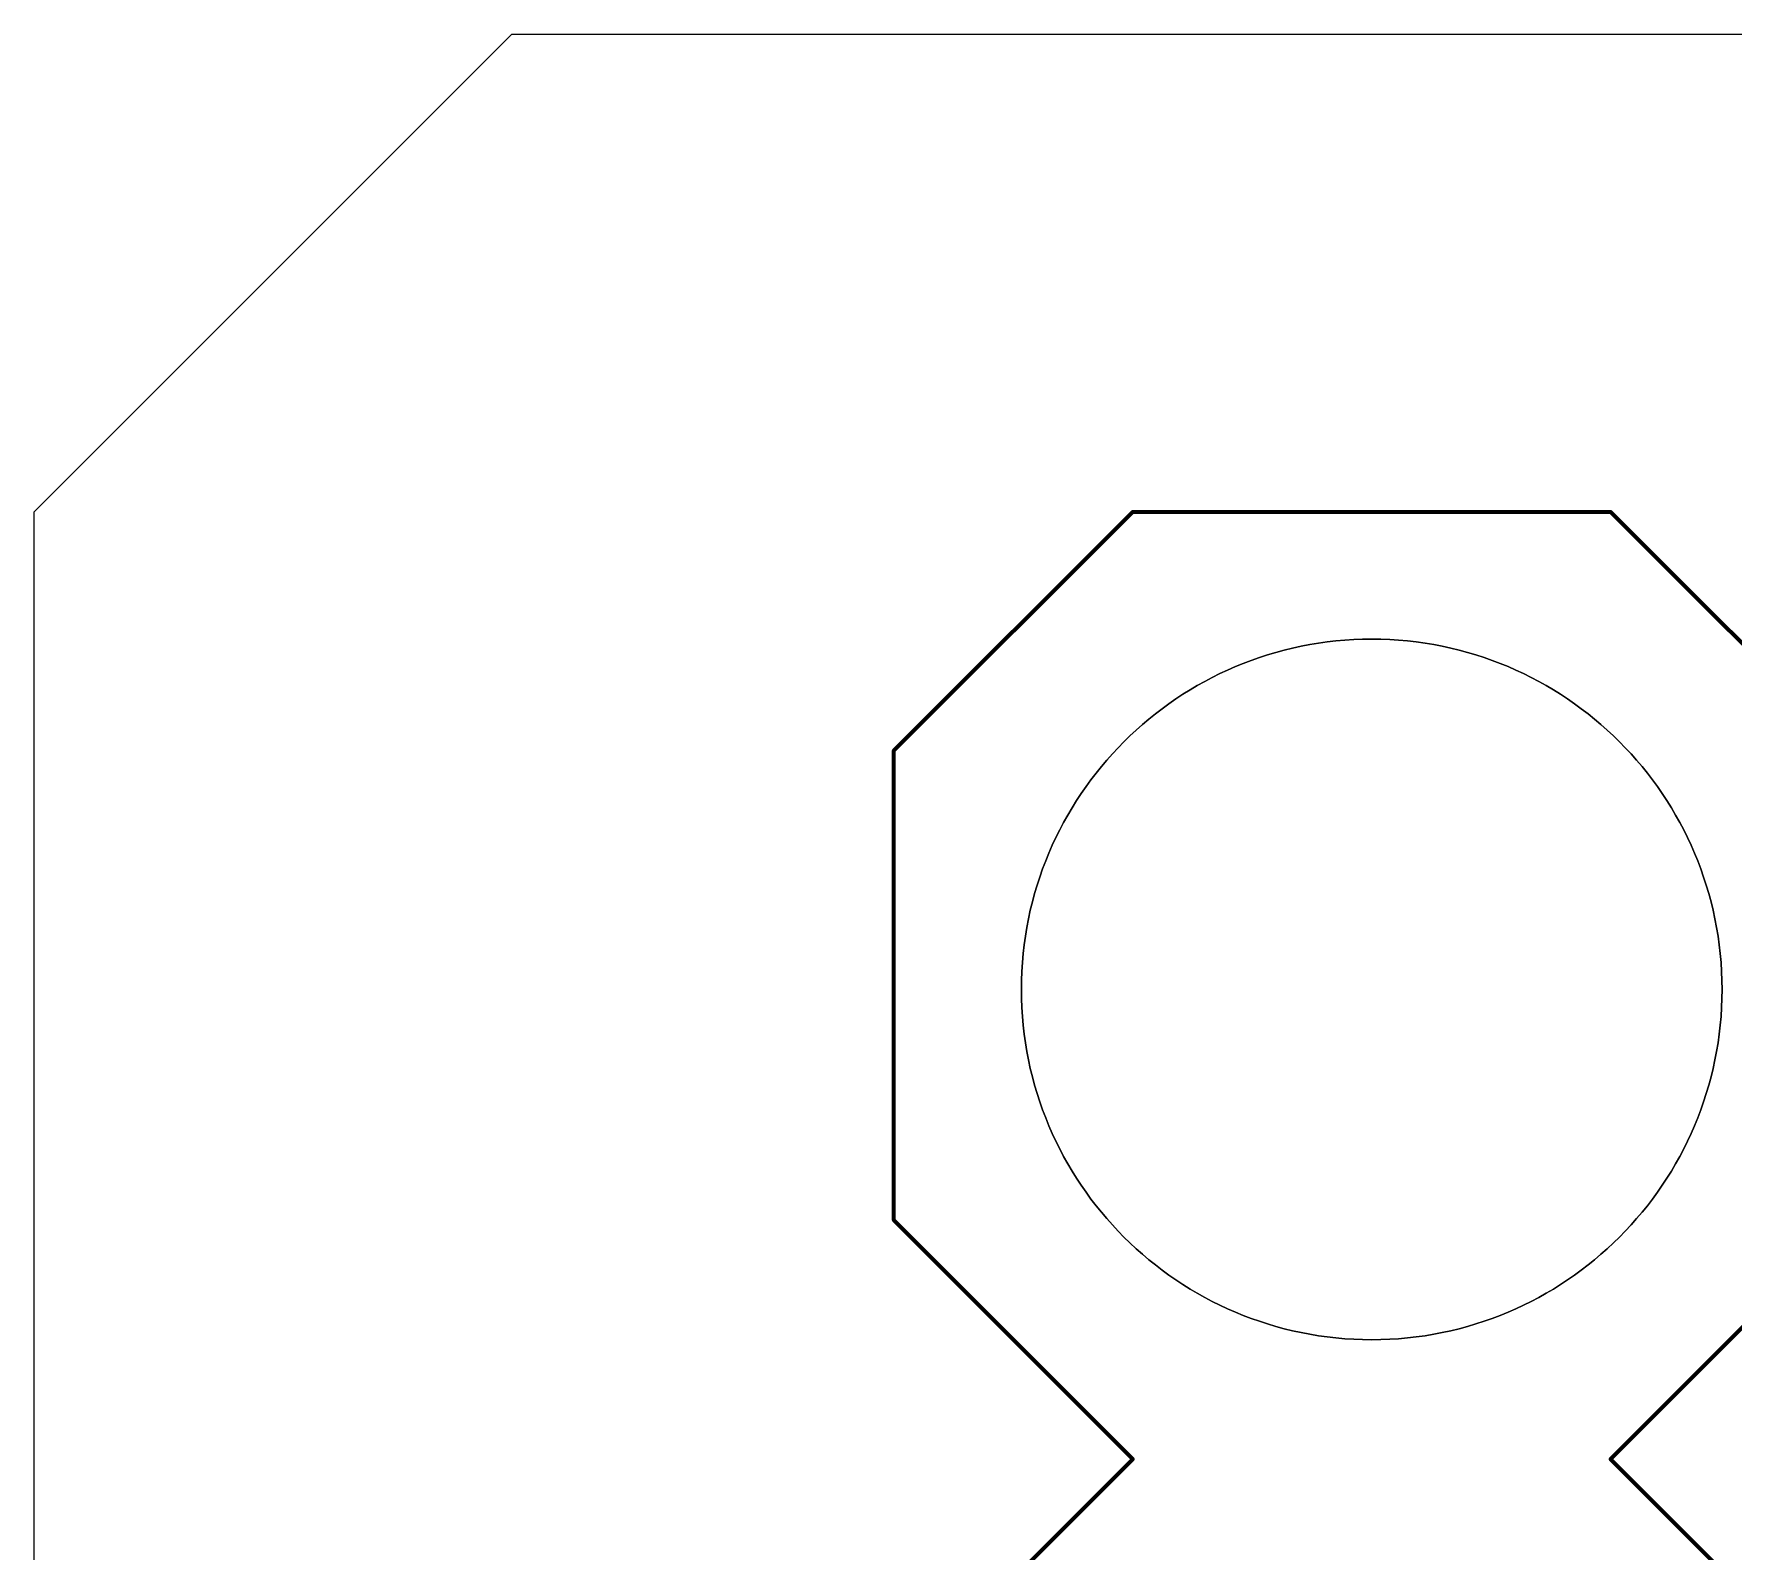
# Model space of a CAD drawing. Header units: millimetres. Extents: x -12.4 to 12.4, y -25.7 to 17.9.
# Drawn here: x -7.355 to -2.836, y 13.842 to 17.875 of the extents above; entities that cross this region are included whole.
import ezdxf

# ---------------------------------------------------------------- set-up
doc = ezdxf.new("R2010")
doc.units = ezdxf.units.MM
doc.layers.add('Default', color=7, linetype='Continuous', true_color=0x000000)

msp = doc.modelspace()

# ---------------------------------------------------------------- linework, layer by layer
at = {"layer": 'Default'}
for points in [[(-7.3554, 16.6053), (-6.0854, 17.8752)], [(-7.3554, 16.6053), (-6.0854, 17.8752)], [(-7.3554, 16.6053), (-6.0854, 17.8752)], [(-6.0854, 17.8752), (-2.5929, 17.8752)], [(-6.0854, 17.8752), (-2.5929, 17.8752)], [(-6.0854, 17.8752), (-2.5929, 17.8752)], [(-7.3554, 4.3074), (-7.3554, 16.6053)], [(-7.3554, 4.3074), (-7.3554, 16.6053)], [(-7.3554, 4.3074), (-7.3554, 16.6053)]]:
    msp.add_lwpolyline(points, dxfattribs=at)
at = {"layer": 'Default', "extrusion": (1, 0, 0)}
for points in [[(17.8752, 0), (17.8752, -1.6)], [(17.8752, 0), (17.8752, -1.6)], [(17.2403, 0), (17.2403, -1.6)], [(16.6053, 0), (16.6053, -1.6)], [(16.2666, 0), (16.2666, -1.6)], [(15.3353, 0), (15.3353, -1.6)], [(15.3353, 0), (15.3353, -1.6)], [(14.4039, 0), (14.4039, -1.6)]]:
    msp.add_lwpolyline(points, dxfattribs=at)
at = {"layer": 'Default', "color": 178, "lineweight": 211, "true_color": 0x000000}
msp.add_lwpolyline([(-3.1644, 11.5464), (-4.4344, 11.5464), (-5.0694, 12.1814), (-5.0694, 13.4514), (-4.4344, 14.0864), (-5.0694, 14.7214), (-5.0694, 15.9703), (-4.4344, 16.6053), (-3.1644, 16.6053), (-2.5294, 15.9703), (-2.5294, 14.7214), (-3.1644, 14.0864), (-2.5294, 13.4514), (-2.5294, 12.1814)], close=True, dxfattribs=at)
at = {"layer": 'Default', "color": 178, "true_color": 0x000000}
for points in [[(-4.7307, 15.3353), (-4.7304, 15.3593), (-4.7295, 15.3832), (-4.728, 15.4069), (-4.7259, 15.4305), (-4.7233, 15.4539), (-4.72, 15.4771), (-4.7162, 15.5001), (-4.7118, 15.5229), (-4.7069, 15.5456), (-4.7014, 15.568), (-4.6954, 15.5902), (-4.6889, 15.6122), (-4.6818, 15.634), (-4.6742, 15.6555), (-4.6661, 15.6767), (-4.6576, 15.6978), (-4.6485, 15.7185), (-4.6389, 15.739), (-4.6289, 15.7592), (-4.6183, 15.7792), (-4.6074, 15.7988), (-4.5959, 15.8182), (-4.584, 15.8372), (-4.5717, 15.856), (-4.5589, 15.8744), (-4.5457, 15.8925), (-4.5321, 15.9102), (-4.5181, 15.9277), (-4.5036, 15.9447), (-4.4888, 15.9615), (-4.4736, 15.9778), (-4.458, 15.9938), (-4.442, 16.0094), (-4.4256, 16.0246), (-4.4089, 16.0395), (-4.3918, 16.0539), (-4.3744, 16.0679), (-4.3566, 16.0816), (-4.3386, 16.0948), (-4.3201, 16.1075), (-4.3014, 16.1199), (-4.2823, 16.1318), (-4.263, 16.1432), (-4.2433, 16.1542), (-4.2234, 16.1647), (-4.2032, 16.1747), (-4.1827, 16.1843), (-4.1619, 16.1934), (-4.1409, 16.202), (-4.1196, 16.2101), (-4.0981, 16.2176), (-4.0764, 16.2247), (-4.0544, 16.2313), (-4.0322, 16.2373), (-4.0097, 16.2427), (-3.9871, 16.2477), (-3.9643, 16.252), (-3.9412, 16.2559), (-3.918, 16.2591), (-3.8946, 16.2618), (-3.8711, 16.2639), (-3.8473, 16.2654), (-3.8235, 16.2663), (-3.7994, 16.2666)], [(-3.7994, 16.2666), (-3.7754, 16.2663), (-3.7515, 16.2654), (-3.7278, 16.2639), (-3.7042, 16.2618), (-3.6808, 16.2591), (-3.6576, 16.2559), (-3.6346, 16.252), (-3.6117, 16.2477), (-3.5891, 16.2427), (-3.5667, 16.2373), (-3.5445, 16.2313), (-3.5225, 16.2247), (-3.5007, 16.2176), (-3.4792, 16.2101), (-3.4579, 16.202), (-3.4369, 16.1934), (-3.4161, 16.1843), (-3.3956, 16.1747), (-3.3754, 16.1647), (-3.3555, 16.1542), (-3.3358, 16.1432), (-3.3165, 16.1318), (-3.2974, 16.1199), (-3.2787, 16.1075), (-3.2603, 16.0948), (-3.2422, 16.0816), (-3.2244, 16.0679), (-3.207, 16.0539), (-3.1899, 16.0395), (-3.1732, 16.0246), (-3.1569, 16.0094), (-3.1409, 15.9938), (-3.1253, 15.9778), (-3.11, 15.9615), (-3.0952, 15.9447), (-3.0808, 15.9277), (-3.0667, 15.9102), (-3.0531, 15.8925), (-3.0399, 15.8744), (-3.0271, 15.856), (-3.0148, 15.8372), (-3.0029, 15.8182), (-2.9915, 15.7988), (-2.9805, 15.7792), (-2.97, 15.7592), (-2.9599, 15.739), (-2.9504, 15.7185), (-2.9413, 15.6978), (-2.9327, 15.6767), (-2.9246, 15.6555), (-2.917, 15.634), (-2.91, 15.6122), (-2.9034, 15.5902), (-2.8974, 15.568), (-2.8919, 15.5456), (-2.887, 15.5229), (-2.8826, 15.5001), (-2.8788, 15.4771), (-2.8756, 15.4539), (-2.8729, 15.4305), (-2.8708, 15.4069), (-2.8693, 15.3832), (-2.8684, 15.3593), (-2.8681, 15.3353)], [(-3.7994, 14.4039), (-3.8235, 14.4042), (-3.8473, 14.4051), (-3.8711, 14.4066), (-3.8946, 14.4087), (-3.918, 14.4114), (-3.9412, 14.4146), (-3.9643, 14.4185), (-3.9871, 14.4228), (-4.0097, 14.4278), (-4.0322, 14.4332), (-4.0544, 14.4392), (-4.0764, 14.4458), (-4.0981, 14.4529), (-4.1196, 14.4604), (-4.1409, 14.4685), (-4.1619, 14.4771), (-4.1827, 14.4862), (-4.2032, 14.4958), (-4.2234, 14.5058), (-4.2433, 14.5163), (-4.263, 14.5273), (-4.2823, 14.5387), (-4.3014, 14.5506), (-4.3201, 14.563), (-4.3386, 14.5757), (-4.3566, 14.5889), (-4.3744, 14.6026), (-4.3918, 14.6166), (-4.4089, 14.631), (-4.4256, 14.6459), (-4.442, 14.6611), (-4.458, 14.6767), (-4.4736, 14.6927), (-4.4888, 14.709), (-4.5036, 14.7258), (-4.5181, 14.7428), (-4.5321, 14.7603), (-4.5457, 14.778), (-4.5589, 14.7961), (-4.5717, 14.8145), (-4.584, 14.8333), (-4.5959, 14.8523), (-4.6074, 14.8717), (-4.6183, 14.8913), (-4.6289, 14.9113), (-4.6389, 14.9315), (-4.6485, 14.952), (-4.6576, 14.9727), (-4.6661, 14.9938), (-4.6742, 15.015), (-4.6818, 15.0365), (-4.6889, 15.0583), (-4.6954, 15.0803), (-4.7014, 15.1025), (-4.7069, 15.1249), (-4.7118, 15.1476), (-4.7162, 15.1704), (-4.72, 15.1934), (-4.7233, 15.2166), (-4.7259, 15.24), (-4.728, 15.2636), (-4.7295, 15.2873), (-4.7304, 15.3112), (-4.7307, 15.3353)], [(-2.8681, 15.3353), (-2.8684, 15.3112), (-2.8693, 15.2873), (-2.8708, 15.2636), (-2.8729, 15.24), (-2.8756, 15.2166), (-2.8788, 15.1934), (-2.8826, 15.1704), (-2.887, 15.1476), (-2.8919, 15.1249), (-2.8974, 15.1025), (-2.9034, 15.0803), (-2.91, 15.0583), (-2.917, 15.0365), (-2.9246, 15.015), (-2.9327, 14.9938), (-2.9413, 14.9727), (-2.9504, 14.952), (-2.9599, 14.9315), (-2.97, 14.9113), (-2.9805, 14.8913), (-2.9915, 14.8717), (-3.0029, 14.8523), (-3.0148, 14.8333), (-3.0271, 14.8145), (-3.0399, 14.7961), (-3.0531, 14.778), (-3.0667, 14.7603), (-3.0808, 14.7428), (-3.0952, 14.7258), (-3.11, 14.709), (-3.1253, 14.6927), (-3.1409, 14.6767), (-3.1569, 14.6611), (-3.1732, 14.6459), (-3.1899, 14.631), (-3.207, 14.6166), (-3.2244, 14.6026), (-3.2422, 14.5889), (-3.2603, 14.5757), (-3.2787, 14.563), (-3.2974, 14.5506), (-3.3165, 14.5387), (-3.3358, 14.5273), (-3.3555, 14.5163), (-3.3754, 14.5058), (-3.3956, 14.4958), (-3.4161, 14.4862), (-3.4369, 14.4771), (-3.4579, 14.4685), (-3.4792, 14.4604), (-3.5007, 14.4529), (-3.5225, 14.4458), (-3.5445, 14.4392), (-3.5667, 14.4332), (-3.5891, 14.4278), (-3.6117, 14.4228), (-3.6346, 14.4185), (-3.6576, 14.4146), (-3.6808, 14.4114), (-3.7042, 14.4087), (-3.7278, 14.4066), (-3.7515, 14.4051), (-3.7754, 14.4042), (-3.7994, 14.4039)]]:
    msp.add_lwpolyline(points, dxfattribs=at)
at = {"layer": 'Default'}
msp.add_lwpolyline([(-2.8681, 15.3353), (-2.8684, 15.3593), (-2.8693, 15.3832), (-2.8708, 15.4069), (-2.8729, 15.4305), (-2.8756, 15.4539), (-2.8788, 15.4771), (-2.8826, 15.5001), (-2.887, 15.5229), (-2.8919, 15.5456), (-2.8974, 15.568), (-2.9034, 15.5902), (-2.91, 15.6122), (-2.917, 15.634), (-2.9246, 15.6555), (-2.9327, 15.6767), (-2.9413, 15.6978), (-2.9504, 15.7185), (-2.9599, 15.739), (-2.97, 15.7592), (-2.9805, 15.7792), (-2.9915, 15.7988), (-3.0029, 15.8182), (-3.0148, 15.8372), (-3.0271, 15.856), (-3.0399, 15.8744), (-3.0531, 15.8925), (-3.0667, 15.9102), (-3.0808, 15.9277), (-3.0952, 15.9447), (-3.11, 15.9615), (-3.1253, 15.9778), (-3.1409, 15.9938), (-3.1569, 16.0094), (-3.1732, 16.0246), (-3.1899, 16.0395), (-3.207, 16.0539), (-3.2244, 16.0679), (-3.2422, 16.0816), (-3.2603, 16.0948), (-3.2787, 16.1075), (-3.2974, 16.1199), (-3.3165, 16.1318), (-3.3358, 16.1432), (-3.3555, 16.1542), (-3.3754, 16.1647), (-3.3956, 16.1747), (-3.4161, 16.1843), (-3.4369, 16.1934), (-3.4579, 16.202), (-3.4792, 16.2101), (-3.5007, 16.2176), (-3.5225, 16.2247), (-3.5445, 16.2313), (-3.5667, 16.2373), (-3.5891, 16.2427), (-3.6117, 16.2477), (-3.6346, 16.252), (-3.6576, 16.2559), (-3.6808, 16.2591), (-3.7042, 16.2618), (-3.7278, 16.2639), (-3.7515, 16.2654), (-3.7754, 16.2663), (-3.7994, 16.2666), (-3.8235, 16.2663), (-3.8473, 16.2654), (-3.8711, 16.2639), (-3.8946, 16.2618), (-3.918, 16.2591), (-3.9412, 16.2559), (-3.9643, 16.252), (-3.9871, 16.2477), (-4.0097, 16.2427), (-4.0322, 16.2373), (-4.0544, 16.2313), (-4.0764, 16.2247), (-4.0981, 16.2176), (-4.1196, 16.2101), (-4.1409, 16.202), (-4.1619, 16.1934), (-4.1827, 16.1843), (-4.2032, 16.1747), (-4.2234, 16.1647), (-4.2433, 16.1542), (-4.263, 16.1432), (-4.2823, 16.1318), (-4.3014, 16.1199), (-4.3201, 16.1075), (-4.3386, 16.0948), (-4.3566, 16.0816), (-4.3744, 16.0679), (-4.3918, 16.0539), (-4.4089, 16.0395), (-4.4256, 16.0246), (-4.442, 16.0094), (-4.458, 15.9938), (-4.4736, 15.9778), (-4.4888, 15.9615), (-4.5036, 15.9447), (-4.5181, 15.9277), (-4.5321, 15.9102), (-4.5457, 15.8925), (-4.5589, 15.8744), (-4.5717, 15.856), (-4.584, 15.8372), (-4.5959, 15.8182), (-4.6074, 15.7988), (-4.6183, 15.7792), (-4.6289, 15.7592), (-4.6389, 15.739), (-4.6485, 15.7185), (-4.6576, 15.6978), (-4.6661, 15.6767), (-4.6742, 15.6555), (-4.6818, 15.634), (-4.6889, 15.6122), (-4.6954, 15.5902), (-4.7014, 15.568), (-4.7069, 15.5456), (-4.7118, 15.5229), (-4.7162, 15.5001), (-4.72, 15.4771), (-4.7233, 15.4539), (-4.7259, 15.4305), (-4.728, 15.4069), (-4.7295, 15.3832), (-4.7304, 15.3593), (-4.7307, 15.3353), (-4.7304, 15.3112), (-4.7295, 15.2873), (-4.728, 15.2636), (-4.7259, 15.24), (-4.7233, 15.2166), (-4.72, 15.1934), (-4.7162, 15.1704), (-4.7118, 15.1476), (-4.7069, 15.1249), (-4.7014, 15.1025), (-4.6954, 15.0803), (-4.6889, 15.0583), (-4.6818, 15.0365), (-4.6742, 15.015), (-4.6661, 14.9938), (-4.6576, 14.9727), (-4.6485, 14.952), (-4.6389, 14.9315), (-4.6289, 14.9113), (-4.6183, 14.8913), (-4.6074, 14.8717), (-4.5959, 14.8523), (-4.584, 14.8333), (-4.5717, 14.8145), (-4.5589, 14.7961), (-4.5457, 14.778), (-4.5321, 14.7603), (-4.5181, 14.7428), (-4.5036, 14.7258), (-4.4888, 14.709), (-4.4736, 14.6927), (-4.458, 14.6767), (-4.442, 14.6611), (-4.4256, 14.6459), (-4.4089, 14.631), (-4.3918, 14.6166), (-4.3744, 14.6026), (-4.3566, 14.5889), (-4.3386, 14.5757), (-4.3201, 14.563), (-4.3014, 14.5506), (-4.2823, 14.5387), (-4.263, 14.5273), (-4.2433, 14.5163), (-4.2234, 14.5058), (-4.2032, 14.4958), (-4.1827, 14.4862), (-4.1619, 14.4771), (-4.1409, 14.4685), (-4.1196, 14.4604), (-4.0981, 14.4529), (-4.0764, 14.4458), (-4.0544, 14.4392), (-4.0322, 14.4332), (-4.0097, 14.4278), (-3.9871, 14.4228), (-3.9643, 14.4185), (-3.9412, 14.4146), (-3.918, 14.4114), (-3.8946, 14.4087), (-3.8711, 14.4066), (-3.8473, 14.4051), (-3.8235, 14.4042), (-3.7994, 14.4039), (-3.7754, 14.4042), (-3.7515, 14.4051), (-3.7278, 14.4066), (-3.7042, 14.4087), (-3.6808, 14.4114), (-3.6576, 14.4146), (-3.6346, 14.4185), (-3.6117, 14.4228), (-3.5891, 14.4278), (-3.5667, 14.4332), (-3.5445, 14.4392), (-3.5225, 14.4458), (-3.5007, 14.4529), (-3.4792, 14.4604), (-3.4579, 14.4685), (-3.4369, 14.4771), (-3.4161, 14.4862), (-3.3956, 14.4958), (-3.3754, 14.5058), (-3.3555, 14.5163), (-3.3358, 14.5273), (-3.3165, 14.5387), (-3.2974, 14.5506), (-3.2787, 14.563), (-3.2603, 14.5757), (-3.2422, 14.5889), (-3.2244, 14.6026), (-3.207, 14.6166), (-3.1899, 14.631), (-3.1732, 14.6459), (-3.1569, 14.6611), (-3.1409, 14.6767), (-3.1253, 14.6927), (-3.11, 14.709), (-3.0952, 14.7258), (-3.0808, 14.7428), (-3.0667, 14.7603), (-3.0531, 14.778), (-3.0399, 14.7961), (-3.0271, 14.8145), (-3.0148, 14.8333), (-3.0029, 14.8523), (-2.9915, 14.8717), (-2.9805, 14.8913), (-2.97, 14.9113), (-2.9599, 14.9315), (-2.9504, 14.952), (-2.9413, 14.9727), (-2.9327, 14.9938), (-2.9246, 15.015), (-2.917, 15.0365), (-2.91, 15.0583), (-2.9034, 15.0803), (-2.8974, 15.1025), (-2.8919, 15.1249), (-2.887, 15.1476), (-2.8826, 15.1704), (-2.8788, 15.1934), (-2.8756, 15.2166), (-2.8729, 15.24), (-2.8708, 15.2636), (-2.8693, 15.2873), (-2.8684, 15.3112)], close=True, dxfattribs=at)
msp.add_lwpolyline([(-2.8681, 15.3353), (-2.8684, 15.3593), (-2.8693, 15.3832), (-2.8708, 15.4069), (-2.8729, 15.4305), (-2.8756, 15.4539), (-2.8788, 15.4771), (-2.8826, 15.5001), (-2.887, 15.5229), (-2.8919, 15.5456), (-2.8974, 15.568), (-2.9034, 15.5902), (-2.91, 15.6122), (-2.917, 15.634), (-2.9246, 15.6555), (-2.9327, 15.6767), (-2.9413, 15.6978), (-2.9504, 15.7185), (-2.9599, 15.739), (-2.97, 15.7592), (-2.9805, 15.7792), (-2.9915, 15.7988), (-3.0029, 15.8182), (-3.0148, 15.8372), (-3.0271, 15.856), (-3.0399, 15.8744), (-3.0531, 15.8925), (-3.0667, 15.9102), (-3.0808, 15.9277), (-3.0952, 15.9447), (-3.11, 15.9615), (-3.1253, 15.9778), (-3.1409, 15.9938), (-3.1569, 16.0094), (-3.1732, 16.0246), (-3.1899, 16.0395), (-3.207, 16.0539), (-3.2244, 16.0679), (-3.2422, 16.0816), (-3.2603, 16.0948), (-3.2787, 16.1075), (-3.2974, 16.1199), (-3.3165, 16.1318), (-3.3358, 16.1432), (-3.3555, 16.1542), (-3.3754, 16.1647), (-3.3956, 16.1747), (-3.4161, 16.1843), (-3.4369, 16.1934), (-3.4579, 16.202), (-3.4792, 16.2101), (-3.5007, 16.2176), (-3.5225, 16.2247), (-3.5445, 16.2313), (-3.5667, 16.2373), (-3.5891, 16.2427), (-3.6117, 16.2477), (-3.6346, 16.252), (-3.6576, 16.2559), (-3.6808, 16.2591), (-3.7042, 16.2618), (-3.7278, 16.2639), (-3.7515, 16.2654), (-3.7754, 16.2663), (-3.7994, 16.2666), (-3.8235, 16.2663), (-3.8473, 16.2654), (-3.8711, 16.2639), (-3.8946, 16.2618), (-3.918, 16.2591), (-3.9412, 16.2559), (-3.9643, 16.252), (-3.9871, 16.2477), (-4.0097, 16.2427), (-4.0322, 16.2373), (-4.0544, 16.2313), (-4.0764, 16.2247), (-4.0981, 16.2176), (-4.1196, 16.2101), (-4.1409, 16.202), (-4.1619, 16.1934), (-4.1827, 16.1843), (-4.2032, 16.1747), (-4.2234, 16.1647), (-4.2433, 16.1542), (-4.263, 16.1432), (-4.2823, 16.1318), (-4.3014, 16.1199), (-4.3201, 16.1075), (-4.3386, 16.0948), (-4.3566, 16.0816), (-4.3744, 16.0679), (-4.3918, 16.0539), (-4.4089, 16.0395), (-4.4256, 16.0246), (-4.442, 16.0094), (-4.458, 15.9938), (-4.4736, 15.9778), (-4.4888, 15.9615), (-4.5036, 15.9447), (-4.5181, 15.9277), (-4.5321, 15.9102), (-4.5457, 15.8925), (-4.5589, 15.8744), (-4.5717, 15.856), (-4.584, 15.8372), (-4.5959, 15.8182), (-4.6074, 15.7988), (-4.6183, 15.7792), (-4.6289, 15.7592), (-4.6389, 15.739), (-4.6485, 15.7185), (-4.6576, 15.6978), (-4.6661, 15.6767), (-4.6742, 15.6555), (-4.6818, 15.634), (-4.6889, 15.6122), (-4.6954, 15.5902), (-4.7014, 15.568), (-4.7069, 15.5456), (-4.7118, 15.5229), (-4.7162, 15.5001), (-4.72, 15.4771), (-4.7233, 15.4539), (-4.7259, 15.4305), (-4.728, 15.4069), (-4.7295, 15.3832), (-4.7304, 15.3593), (-4.7307, 15.3353), (-4.7304, 15.3112), (-4.7295, 15.2873), (-4.728, 15.2636), (-4.7259, 15.24), (-4.7233, 15.2166), (-4.72, 15.1934), (-4.7162, 15.1704), (-4.7118, 15.1476), (-4.7069, 15.1249), (-4.7014, 15.1025), (-4.6954, 15.0803), (-4.6889, 15.0583), (-4.6818, 15.0365), (-4.6742, 15.015), (-4.6661, 14.9938), (-4.6576, 14.9727), (-4.6485, 14.952), (-4.6389, 14.9315), (-4.6289, 14.9113), (-4.6183, 14.8913), (-4.6074, 14.8717), (-4.5959, 14.8523), (-4.584, 14.8333), (-4.5717, 14.8145), (-4.5589, 14.7961), (-4.5457, 14.778), (-4.5321, 14.7603), (-4.5181, 14.7428), (-4.5036, 14.7258), (-4.4888, 14.709), (-4.4736, 14.6927), (-4.458, 14.6767), (-4.442, 14.6611), (-4.4256, 14.6459), (-4.4089, 14.631), (-4.3918, 14.6166), (-4.3744, 14.6026), (-4.3566, 14.5889), (-4.3386, 14.5757), (-4.3201, 14.563), (-4.3014, 14.5506), (-4.2823, 14.5387), (-4.263, 14.5273), (-4.2433, 14.5163), (-4.2234, 14.5058), (-4.2032, 14.4958), (-4.1827, 14.4862), (-4.1619, 14.4771), (-4.1409, 14.4685), (-4.1196, 14.4604), (-4.0981, 14.4529), (-4.0764, 14.4458), (-4.0544, 14.4392), (-4.0322, 14.4332), (-4.0097, 14.4278), (-3.9871, 14.4228), (-3.9643, 14.4185), (-3.9412, 14.4146), (-3.918, 14.4114), (-3.8946, 14.4087), (-3.8711, 14.4066), (-3.8473, 14.4051), (-3.8235, 14.4042), (-3.7994, 14.4039), (-3.7754, 14.4042), (-3.7515, 14.4051), (-3.7278, 14.4066), (-3.7042, 14.4087), (-3.6808, 14.4114), (-3.6576, 14.4146), (-3.6346, 14.4185), (-3.6117, 14.4228), (-3.5891, 14.4278), (-3.5667, 14.4332), (-3.5445, 14.4392), (-3.5225, 14.4458), (-3.5007, 14.4529), (-3.4792, 14.4604), (-3.4579, 14.4685), (-3.4369, 14.4771), (-3.4161, 14.4862), (-3.3956, 14.4958), (-3.3754, 14.5058), (-3.3555, 14.5163), (-3.3358, 14.5273), (-3.3165, 14.5387), (-3.2974, 14.5506), (-3.2787, 14.563), (-3.2603, 14.5757), (-3.2422, 14.5889), (-3.2244, 14.6026), (-3.207, 14.6166), (-3.1899, 14.631), (-3.1732, 14.6459), (-3.1569, 14.6611), (-3.1409, 14.6767), (-3.1253, 14.6927), (-3.11, 14.709), (-3.0952, 14.7258), (-3.0808, 14.7428), (-3.0667, 14.7603), (-3.0531, 14.778), (-3.0399, 14.7961), (-3.0271, 14.8145), (-3.0148, 14.8333), (-3.0029, 14.8523), (-2.9915, 14.8717), (-2.9805, 14.8913), (-2.97, 14.9113), (-2.9599, 14.9315), (-2.9504, 14.952), (-2.9413, 14.9727), (-2.9327, 14.9938), (-2.9246, 15.015), (-2.917, 15.0365), (-2.91, 15.0583), (-2.9034, 15.0803), (-2.8974, 15.1025), (-2.8919, 15.1249), (-2.887, 15.1476), (-2.8826, 15.1704), (-2.8788, 15.1934), (-2.8756, 15.2166), (-2.8729, 15.24), (-2.8708, 15.2636), (-2.8693, 15.2873), (-2.8684, 15.3112)], close=True, dxfattribs=at)
msp.add_lwpolyline([(-2.8681, 15.3353), (-2.8684, 15.3593), (-2.8693, 15.3832), (-2.8708, 15.4069), (-2.8729, 15.4305), (-2.8756, 15.4539), (-2.8788, 15.4771), (-2.8826, 15.5001), (-2.887, 15.5229), (-2.8919, 15.5456), (-2.8974, 15.568), (-2.9034, 15.5902), (-2.91, 15.6122), (-2.917, 15.634), (-2.9246, 15.6555), (-2.9327, 15.6767), (-2.9413, 15.6978), (-2.9504, 15.7185), (-2.9599, 15.739), (-2.97, 15.7592), (-2.9805, 15.7792), (-2.9915, 15.7988), (-3.0029, 15.8182), (-3.0148, 15.8372), (-3.0271, 15.856), (-3.0399, 15.8744), (-3.0531, 15.8925), (-3.0667, 15.9102), (-3.0808, 15.9277), (-3.0952, 15.9447), (-3.11, 15.9615), (-3.1253, 15.9778), (-3.1409, 15.9938), (-3.1569, 16.0094), (-3.1732, 16.0246), (-3.1899, 16.0395), (-3.207, 16.0539), (-3.2244, 16.0679), (-3.2422, 16.0816), (-3.2603, 16.0948), (-3.2787, 16.1075), (-3.2974, 16.1199), (-3.3165, 16.1318), (-3.3358, 16.1432), (-3.3555, 16.1542), (-3.3754, 16.1647), (-3.3956, 16.1747), (-3.4161, 16.1843), (-3.4369, 16.1934), (-3.4579, 16.202), (-3.4792, 16.2101), (-3.5007, 16.2176), (-3.5225, 16.2247), (-3.5445, 16.2313), (-3.5667, 16.2373), (-3.5891, 16.2427), (-3.6117, 16.2477), (-3.6346, 16.252), (-3.6576, 16.2559), (-3.6808, 16.2591), (-3.7042, 16.2618), (-3.7278, 16.2639), (-3.7515, 16.2654), (-3.7754, 16.2663), (-3.7994, 16.2666), (-3.8235, 16.2663), (-3.8473, 16.2654), (-3.8711, 16.2639), (-3.8946, 16.2618), (-3.918, 16.2591), (-3.9412, 16.2559), (-3.9643, 16.252), (-3.9871, 16.2477), (-4.0097, 16.2427), (-4.0322, 16.2373), (-4.0544, 16.2313), (-4.0764, 16.2247), (-4.0981, 16.2176), (-4.1196, 16.2101), (-4.1409, 16.202), (-4.1619, 16.1934), (-4.1827, 16.1843), (-4.2032, 16.1747), (-4.2234, 16.1647), (-4.2433, 16.1542), (-4.263, 16.1432), (-4.2823, 16.1318), (-4.3014, 16.1199), (-4.3201, 16.1075), (-4.3386, 16.0948), (-4.3566, 16.0816), (-4.3744, 16.0679), (-4.3918, 16.0539), (-4.4089, 16.0395), (-4.4256, 16.0246), (-4.442, 16.0094), (-4.458, 15.9938), (-4.4736, 15.9778), (-4.4888, 15.9615), (-4.5036, 15.9447), (-4.5181, 15.9277), (-4.5321, 15.9102), (-4.5457, 15.8925), (-4.5589, 15.8744), (-4.5717, 15.856), (-4.584, 15.8372), (-4.5959, 15.8182), (-4.6074, 15.7988), (-4.6183, 15.7792), (-4.6289, 15.7592), (-4.6389, 15.739), (-4.6485, 15.7185), (-4.6576, 15.6978), (-4.6661, 15.6767), (-4.6742, 15.6555), (-4.6818, 15.634), (-4.6889, 15.6122), (-4.6954, 15.5902), (-4.7014, 15.568), (-4.7069, 15.5456), (-4.7118, 15.5229), (-4.7162, 15.5001), (-4.72, 15.4771), (-4.7233, 15.4539), (-4.7259, 15.4305), (-4.728, 15.4069), (-4.7295, 15.3832), (-4.7304, 15.3593), (-4.7307, 15.3353), (-4.7304, 15.3112), (-4.7295, 15.2873), (-4.728, 15.2636), (-4.7259, 15.24), (-4.7233, 15.2166), (-4.72, 15.1934), (-4.7162, 15.1704), (-4.7118, 15.1476), (-4.7069, 15.1249), (-4.7014, 15.1025), (-4.6954, 15.0803), (-4.6889, 15.0583), (-4.6818, 15.0365), (-4.6742, 15.015), (-4.6661, 14.9938), (-4.6576, 14.9727), (-4.6485, 14.952), (-4.6389, 14.9315), (-4.6289, 14.9113), (-4.6183, 14.8913), (-4.6074, 14.8717), (-4.5959, 14.8523), (-4.584, 14.8333), (-4.5717, 14.8145), (-4.5589, 14.7961), (-4.5457, 14.778), (-4.5321, 14.7603), (-4.5181, 14.7428), (-4.5036, 14.7258), (-4.4888, 14.709), (-4.4736, 14.6927), (-4.458, 14.6767), (-4.442, 14.6611), (-4.4256, 14.6459), (-4.4089, 14.631), (-4.3918, 14.6166), (-4.3744, 14.6026), (-4.3566, 14.5889), (-4.3386, 14.5757), (-4.3201, 14.563), (-4.3014, 14.5506), (-4.2823, 14.5387), (-4.263, 14.5273), (-4.2433, 14.5163), (-4.2234, 14.5058), (-4.2032, 14.4958), (-4.1827, 14.4862), (-4.1619, 14.4771), (-4.1409, 14.4685), (-4.1196, 14.4604), (-4.0981, 14.4529), (-4.0764, 14.4458), (-4.0544, 14.4392), (-4.0322, 14.4332), (-4.0097, 14.4278), (-3.9871, 14.4228), (-3.9643, 14.4185), (-3.9412, 14.4146), (-3.918, 14.4114), (-3.8946, 14.4087), (-3.8711, 14.4066), (-3.8473, 14.4051), (-3.8235, 14.4042), (-3.7994, 14.4039), (-3.7754, 14.4042), (-3.7515, 14.4051), (-3.7278, 14.4066), (-3.7042, 14.4087), (-3.6808, 14.4114), (-3.6576, 14.4146), (-3.6346, 14.4185), (-3.6117, 14.4228), (-3.5891, 14.4278), (-3.5667, 14.4332), (-3.5445, 14.4392), (-3.5225, 14.4458), (-3.5007, 14.4529), (-3.4792, 14.4604), (-3.4579, 14.4685), (-3.4369, 14.4771), (-3.4161, 14.4862), (-3.3956, 14.4958), (-3.3754, 14.5058), (-3.3555, 14.5163), (-3.3358, 14.5273), (-3.3165, 14.5387), (-3.2974, 14.5506), (-3.2787, 14.563), (-3.2603, 14.5757), (-3.2422, 14.5889), (-3.2244, 14.6026), (-3.207, 14.6166), (-3.1899, 14.631), (-3.1732, 14.6459), (-3.1569, 14.6611), (-3.1409, 14.6767), (-3.1253, 14.6927), (-3.11, 14.709), (-3.0952, 14.7258), (-3.0808, 14.7428), (-3.0667, 14.7603), (-3.0531, 14.778), (-3.0399, 14.7961), (-3.0271, 14.8145), (-3.0148, 14.8333), (-3.0029, 14.8523), (-2.9915, 14.8717), (-2.9805, 14.8913), (-2.97, 14.9113), (-2.9599, 14.9315), (-2.9504, 14.952), (-2.9413, 14.9727), (-2.9327, 14.9938), (-2.9246, 15.015), (-2.917, 15.0365), (-2.91, 15.0583), (-2.9034, 15.0803), (-2.8974, 15.1025), (-2.8919, 15.1249), (-2.887, 15.1476), (-2.8826, 15.1704), (-2.8788, 15.1934), (-2.8756, 15.2166), (-2.8729, 15.24), (-2.8708, 15.2636), (-2.8693, 15.2873), (-2.8684, 15.3112)], close=True, dxfattribs=at)

doc.saveas('drawing.dxf')
